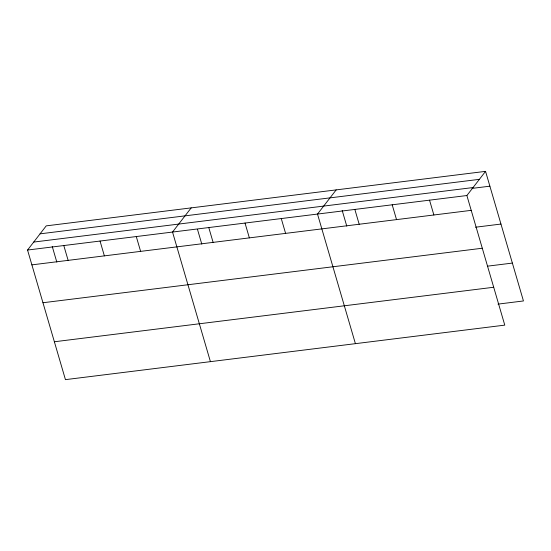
<?xml version="1.0" encoding="UTF-8"?>
<svg xmlns="http://www.w3.org/2000/svg" width="551" height="551" viewBox="0 0 551 551"><rect width="100%" height="100%" fill="white"/><g stroke="black" fill="none" stroke-linecap="round" stroke-linejoin="round"><path stroke-width="0.83" d="M485.555 171.361L466.883 195.529L504.778 325.131L65.445 379.639L27.55 250.044L46.222 225.869L485.555 171.361L523.45 300.956L497.987 304.118M191.197 207.879L172.532 232.054L210.427 361.656M336.179 189.895L317.507 214.064L355.409 343.666M40.058 233.844L479.391 179.337M33.714 242.068L473.04 187.554M472.062 188.394L489.887 186.183M27.55 250.044L466.883 195.529M31.882 264.866L471.215 210.351M475.499 227.219L500.962 224.057M42.957 302.74L482.29 248.232M487.759 266.133L512.375 263.082M54.37 341.765L493.703 287.257M429.539 200.165L433.871 214.986M392.195 204.8L396.534 219.622M354.851 209.428L359.19 224.257M342.199 210.482L346.772 226.124M281.265 218.561L285.597 233.383M245.023 223.059L249.355 237.88M208.774 227.556L213.113 242.378M197.458 229.292L201.797 244.114M136.283 236.551L140.622 251.373M100.041 241.049L104.373 255.871M63.792 245.546L68.131 260.368M52.242 246.455L56.815 262.104"/></g></svg>
